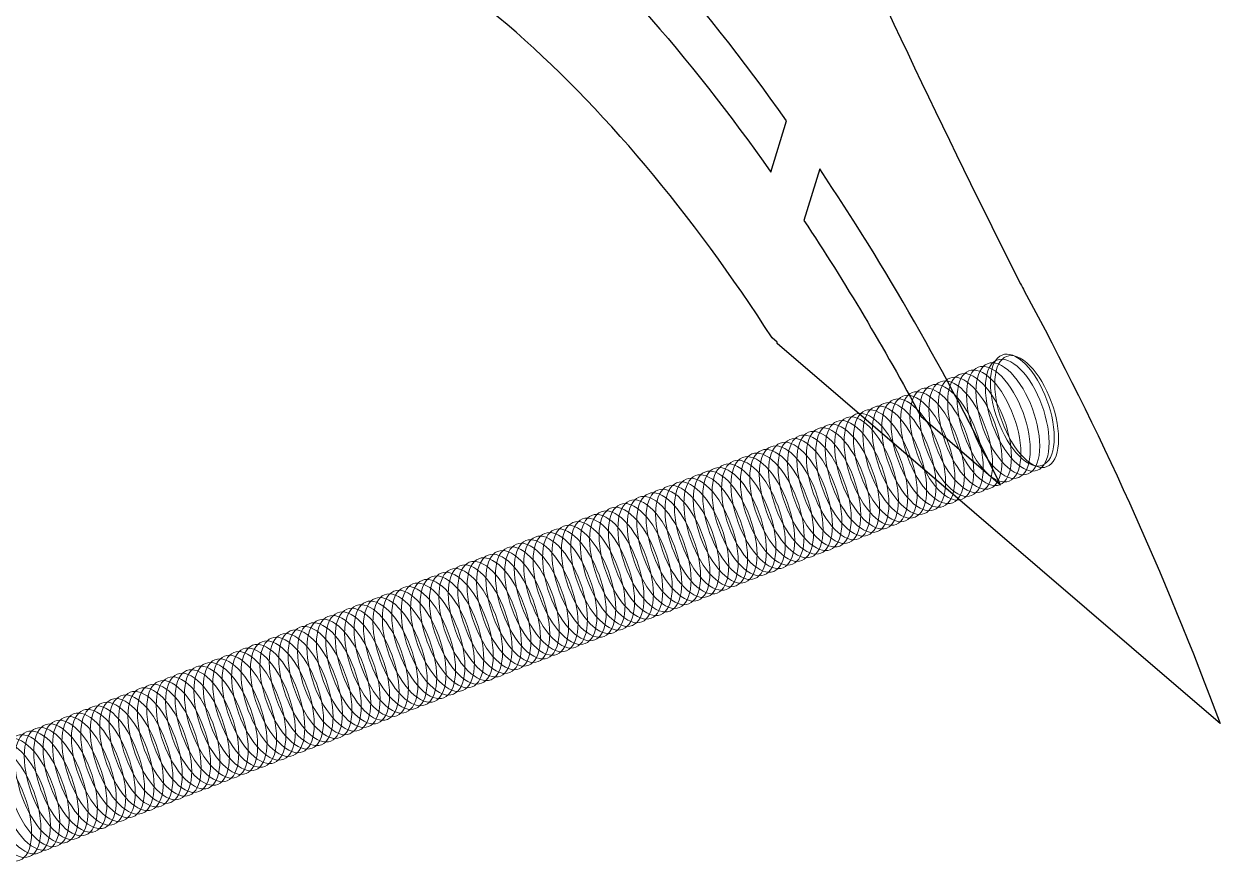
# Model space of a CAD drawing. Header units: centimetres. Extents: x -860 to -17, y -240 to 97.
# Drawn here: x -809.55 to -781.39, y -225.92 to -206.02 of the extents above; entities that cross this region are included whole.
import ezdxf

# ---------------------------------------------------------------- set-up
doc = ezdxf.new("R2010")
doc.units = ezdxf.units.CM
doc.header["$MEASUREMENT"] = 0
doc.layers.add('layer 1', color=7, linetype='Continuous')

msp = doc.modelspace()

# ---------------------------------------------------------------- linework, layer by layer
at = {"layer": 'layer 1', "color": 242}
for points, knots in [([(-791.81431, -213.5163), (-791.81431, -213.5163), (-791.81431, -213.54688), (-791.81431, -213.54688), (-791.81431, -213.54688), (-791.81431, -213.54688), (-785.62944, -218.85362), (-785.62944, -218.85362), (-785.62944, -218.85362), (-785.62944, -218.85362), (-782.36581, -221.65389), (-782.36581, -221.65389), (-782.36581, -221.65389), (-782.36581, -221.65389), (-781.38636, -222.49428), (-781.38636, -222.49428), (-781.38636, -222.49428), (-782.68687, -218.98892), (-784.24215, -215.55083), (-785.99553, -212.30804), (-785.99553, -212.30804), (-786.02547, -212.25267), (-786.05546, -212.19733), (-786.08552, -212.14207), (-786.08552, -212.14207), (-789.70322, -204.98148), (-793.01893, -197.5059), (-795.9385, -189.83895), (-795.9385, -189.83895), (-786.56033, -178.44123), (-783.55523, -157.08198), (-790.90493, -127.47964), (-790.90493, -127.47964), (-790.90493, -127.47964), (-790.9074, -127.47936), (-790.9074, -127.47936), (-790.9074, -127.47936), (-791.1182, -126.63154), (-791.5642, -125.7889), (-792.08036, -125.34603), (-792.08036, -125.34603), (-792.79972, -124.72881), (-793.38287, -125.12181), (-793.38287, -126.22383), (-793.38287, -126.22383), (-793.38287, -126.53512), (-793.33631, -126.8697), (-793.25333, -127.20346), (-793.25333, -127.20346), (-793.25333, -127.20346), (-793.25579, -127.20317), (-793.25579, -127.20317), (-793.25579, -127.20317), (-788.18778, -147.61562), (-788.38015, -163.75279), (-792.3092, -175.12915), (-792.3092, -175.12915), (-795.35249, -168.01423), (-797.63284, -160.16916), (-799.27384, -152.86522), (-799.27384, -152.86522), (-801.37679, -143.50526), (-802.6417, -134.17845), (-803.17879, -125.55553), (-803.17879, -125.55553), (-803.57388, -119.21254), (-803.57884, -113.0593), (-803.12533, -107.45214), (-803.12533, -107.45214), (-802.59419, -100.88529), (-801.40039, -94.75556), (-799.19051, -90.40757), (-799.19051, -90.40757), (-798.37983, -89.37352), (-797.52528, -88.42199), (-796.62965, -87.55296), (-796.62965, -87.55296), (-796.4623, -87.39058), (-796.2936, -87.2309), (-796.12344, -87.07419), (-796.12344, -87.07419), (-796.00498, -86.96506), (-795.86409, -86.85776), (-795.76743, -86.70508), (-795.76743, -86.70508), (-795.6414, -86.50607), (-795.56849, -86.20515), (-795.56849, -85.81556), (-795.56849, -85.81556), (-795.56849, -84.71354), (-796.15164, -83.31982), (-796.871, -82.7026), (-796.871, -82.7026), (-797.21717, -82.40558), (-797.53178, -82.34254), (-797.76505, -82.47982), (-797.76505, -82.47982), (-797.91167, -82.56615), (-798.05043, -82.71821), (-798.18185, -82.84011), (-798.18185, -82.84011), (-798.30897, -82.95804), (-798.43534, -83.07752), (-798.56093, -83.19852), (-798.56093, -83.19852), (-802.90223, -87.38143), (-806.32651, -93.40903), (-808.55309, -101.27492), (-808.55309, -101.27492), (-810.75544, -109.05517), (-811.72694, -118.49984), (-811.38355, -129.02392), (-811.38355, -129.02392), (-810.95678, -142.10343), (-808.53507, -156.4897), (-804.43352, -171.06733), (-804.43352, -171.06733), (-802.91717, -176.4567), (-801.19096, -181.80528), (-799.28196, -187.07701), (-799.28196, -187.07701), (-801.18504, -189.08257), (-803.32741, -190.70242), (-805.67514, -191.92889), (-805.67514, -191.92889), (-809.38695, -190.72098), (-812.59662, -191.36766), (-814.96284, -193.68495), (-814.96284, -193.68495), (-814.96284, -193.68495), (-810.71976, -197.3256), (-810.71976, -197.3256), (-810.71976, -197.3256), (-810.71976, -197.3256), (-804.42696, -202.72495), (-804.42696, -202.72495), (-804.42696, -202.72495), (-804.42696, -202.72495), (-804.42696, -202.69437), (-804.42696, -202.69437), (-804.42696, -202.69437), (-804.42696, -202.69437), (-804.40641, -202.71201), (-804.40641, -202.71201), (-804.40641, -202.71201), (-802.52537, -203.02852), (-800.40808, -204.11596), (-798.16881, -206.0373), (-798.16881, -206.0373), (-795.92954, -207.95864), (-793.81225, -210.50456), (-791.93121, -213.41599), (-791.93121, -213.41599), (-791.93121, -213.41599), (-791.81431, -213.5163), (-791.81431, -213.5163)], [0, 0, 0, 0, 0.025, 0.025, 0.025, 0.025, 0.05, 0.05, 0.05, 0.05, 0.075, 0.075, 0.075, 0.075, 0.1, 0.1, 0.1, 0.1, 0.125, 0.125, 0.125, 0.125, 0.15, 0.15, 0.15, 0.15, 0.175, 0.175, 0.175, 0.175, 0.2, 0.2, 0.2, 0.2, 0.225, 0.225, 0.225, 0.225, 0.25, 0.25, 0.25, 0.25, 0.275, 0.275, 0.275, 0.275, 0.3, 0.3, 0.3, 0.3, 0.325, 0.325, 0.325, 0.325, 0.35, 0.35, 0.35, 0.35, 0.375, 0.375, 0.375, 0.375, 0.4, 0.4, 0.4, 0.4, 0.425, 0.425, 0.425, 0.425, 0.45, 0.45, 0.45, 0.45, 0.475, 0.475, 0.475, 0.475, 0.5, 0.5, 0.5, 0.5, 0.525, 0.525, 0.525, 0.525, 0.55, 0.55, 0.55, 0.55, 0.575, 0.575, 0.575, 0.575, 0.6, 0.6, 0.6, 0.6, 0.625, 0.625, 0.625, 0.625, 0.65, 0.65, 0.65, 0.65, 0.675, 0.675, 0.675, 0.675, 0.7, 0.7, 0.7, 0.7, 0.725, 0.725, 0.725, 0.725, 0.75, 0.75, 0.75, 0.75, 0.775, 0.775, 0.775, 0.775, 0.8, 0.8, 0.8, 0.8, 0.825, 0.825, 0.825, 0.825, 0.85, 0.85, 0.85, 0.85, 0.875, 0.875, 0.875, 0.875, 0.9, 0.9, 0.9, 0.9, 0.925, 0.925, 0.925, 0.925, 0.95, 0.95, 0.95, 0.95, 1, 1, 1, 1]), ([(-798.1746, -200.90737), (-795.84957, -202.9023), (-793.62842, -205.42883), (-791.59069, -208.30603), (-791.59069, -208.30603), (-791.59069, -208.30603), (-791.96256, -209.51163), (-791.96256, -209.51163), (-791.96256, -209.51163), (-793.88032, -206.78711), (-795.97487, -204.39592), (-798.16881, -202.51348), (-798.16881, -202.51348), (-800.37465, -200.62082), (-802.47998, -199.41505), (-804.40622, -198.85244), (-804.40622, -198.85244), (-804.40622, -198.85244), (-804.77958, -197.00134), (-804.77958, -197.00134), (-804.77958, -197.00134), (-802.73609, -197.61854), (-800.50764, -198.90558), (-798.1746, -200.90737)], [0, 0, 0, 0, 0.14285714, 0.14285714, 0.14285714, 0.14285714, 0.28571429, 0.28571429, 0.28571429, 0.28571429, 0.42857143, 0.42857143, 0.42857143, 0.42857143, 0.57142857, 0.57142857, 0.57142857, 0.57142857, 0.71428571, 0.71428571, 0.71428571, 0.71428571, 1, 1, 1, 1]), ([(-790.81188, -209.43572), (-789.26242, -211.74511), (-787.83051, -214.25318), (-786.55396, -216.8748), (-786.55396, -216.8748), (-786.55396, -216.8748), (-788.43494, -215.26088), (-788.43494, -215.26088), (-788.43494, -215.26088), (-789.29396, -213.65601), (-790.21456, -212.11016), (-791.18577, -210.64789), (-791.18577, -210.64789), (-791.18577, -210.64789), (-790.81188, -209.43572), (-790.81188, -209.43572)], [0, 0, 0, 0, 0.2, 0.2, 0.2, 0.2, 0.4, 0.4, 0.4, 0.4, 0.6, 0.6, 0.6, 0.6, 1, 1, 1, 1])]:
    msp.add_open_spline(points, degree=3, knots=knots, dxfattribs=at)
at = {"layer": 'layer 1', "color": 177, "lineweight": 20}
for points in [[(-786.1611, -214.0843), (-785.74652, -214.44003), (-785.41043, -215.24327), (-785.41043, -215.8784), (-785.41043, -215.8784), (-785.41043, -216.51353), (-785.74652, -216.74003), (-786.1611, -216.3843), (-786.1611, -216.3843), (-786.57569, -216.02858), (-786.91178, -215.22534), (-786.91178, -214.59021), (-786.91178, -214.59021), (-786.91178, -213.95508), (-786.57569, -213.72858), (-786.1611, -214.0843)], [(-786.0422, -213.96535), (-785.62762, -214.32108), (-785.29153, -215.12432), (-785.29153, -215.75945), (-785.29153, -215.75945), (-785.29153, -216.39458), (-785.62762, -216.62108), (-786.0422, -216.26535), (-786.0422, -216.26535), (-786.45679, -215.90963), (-786.79288, -215.10639), (-786.79288, -214.47126), (-786.79288, -214.47126), (-786.79288, -213.83613), (-786.45679, -213.60963), (-786.0422, -213.96535)], [(-785.93928, -213.99927), (-785.5247, -214.355), (-785.18861, -215.15824), (-785.18861, -215.79337), (-785.18861, -215.79337), (-785.18861, -216.4285), (-785.5247, -216.655), (-785.93928, -216.29927), (-785.93928, -216.29927), (-786.35387, -215.94355), (-786.68996, -215.14031), (-786.68996, -214.50518), (-786.68996, -214.50518), (-786.68996, -213.87005), (-786.35387, -213.64355), (-785.93928, -213.99927)], [(-786.82657, -214.33938), (-786.41199, -214.69511), (-786.0759, -215.49835), (-786.0759, -216.13348), (-786.0759, -216.13348), (-786.0759, -216.76861), (-786.41199, -216.99511), (-786.82657, -216.63938), (-786.82657, -216.63938), (-787.24116, -216.28366), (-787.57725, -215.48042), (-787.57725, -214.84529), (-787.57725, -214.84529), (-787.57725, -214.21016), (-787.24116, -213.98366), (-786.82657, -214.33938)], [(-786.60475, -214.25435), (-786.19017, -214.61008), (-785.85408, -215.41332), (-785.85408, -216.04845), (-785.85408, -216.04845), (-785.85408, -216.68358), (-786.19017, -216.91008), (-786.60475, -216.55435), (-786.60475, -216.55435), (-787.01934, -216.19863), (-787.35543, -215.39539), (-787.35543, -214.76026), (-787.35543, -214.76026), (-787.35543, -214.12513), (-787.01934, -213.89863), (-786.60475, -214.25435)], [(-786.38293, -214.16932), (-785.96835, -214.52505), (-785.63226, -215.32829), (-785.63226, -215.96342), (-785.63226, -215.96342), (-785.63226, -216.59855), (-785.96835, -216.82505), (-786.38293, -216.46932), (-786.38293, -216.46932), (-786.79752, -216.1136), (-787.13361, -215.31036), (-787.13361, -214.67523), (-787.13361, -214.67523), (-787.13361, -214.0401), (-786.79752, -213.8136), (-786.38293, -214.16932)], [(-787.49204, -214.59445), (-787.07746, -214.95018), (-786.74137, -215.75342), (-786.74137, -216.38855), (-786.74137, -216.38855), (-786.74137, -217.02368), (-787.07746, -217.25018), (-787.49204, -216.89445), (-787.49204, -216.89445), (-787.90663, -216.53873), (-788.24272, -215.73549), (-788.24272, -215.10036), (-788.24272, -215.10036), (-788.24272, -214.46523), (-787.90663, -214.23873), (-787.49204, -214.59445)], [(-787.27022, -214.50943), (-786.85564, -214.86516), (-786.51955, -215.6684), (-786.51955, -216.30353), (-786.51955, -216.30353), (-786.51955, -216.93866), (-786.85564, -217.16516), (-787.27022, -216.80943), (-787.27022, -216.80943), (-787.68481, -216.45371), (-788.0209, -215.65047), (-788.0209, -215.01534), (-788.0209, -215.01534), (-788.0209, -214.38021), (-787.68481, -214.15371), (-787.27022, -214.50943)], [(-787.04839, -214.4244), (-786.63381, -214.78013), (-786.29772, -215.58337), (-786.29772, -216.2185), (-786.29772, -216.2185), (-786.29772, -216.85363), (-786.63381, -217.08013), (-787.04839, -216.7244), (-787.04839, -216.7244), (-787.46298, -216.36868), (-787.79907, -215.56544), (-787.79907, -214.93031), (-787.79907, -214.93031), (-787.79907, -214.29518), (-787.46298, -214.06868), (-787.04839, -214.4244)], [(-788.15751, -214.84953), (-787.74293, -215.20526), (-787.40684, -216.0085), (-787.40684, -216.64363), (-787.40684, -216.64363), (-787.40684, -217.27876), (-787.74293, -217.50526), (-788.15751, -217.14953), (-788.15751, -217.14953), (-788.5721, -216.79381), (-788.90819, -215.99057), (-788.90819, -215.35544), (-788.90819, -215.35544), (-788.90819, -214.72031), (-788.5721, -214.49381), (-788.15751, -214.84953)], [(-787.93569, -214.76451), (-787.52111, -215.12024), (-787.18502, -215.92348), (-787.18502, -216.55861), (-787.18502, -216.55861), (-787.18502, -217.19374), (-787.52111, -217.42024), (-787.93569, -217.06451), (-787.93569, -217.06451), (-788.35028, -216.70879), (-788.68637, -215.90555), (-788.68637, -215.27042), (-788.68637, -215.27042), (-788.68637, -214.63529), (-788.35028, -214.40879), (-787.93569, -214.76451)], [(-787.71386, -214.67948), (-787.29928, -215.03521), (-786.96319, -215.83845), (-786.96319, -216.47358), (-786.96319, -216.47358), (-786.96319, -217.10871), (-787.29928, -217.33521), (-787.71386, -216.97948), (-787.71386, -216.97948), (-788.12845, -216.62376), (-788.46454, -215.82052), (-788.46454, -215.18539), (-788.46454, -215.18539), (-788.46454, -214.55026), (-788.12845, -214.32376), (-787.71386, -214.67948)], [(-789.0448, -215.18964), (-788.63022, -215.54537), (-788.29413, -216.34861), (-788.29413, -216.98374), (-788.29413, -216.98374), (-788.29413, -217.61887), (-788.63022, -217.84537), (-789.0448, -217.48964), (-789.0448, -217.48964), (-789.45939, -217.13392), (-789.79548, -216.33068), (-789.79548, -215.69555), (-789.79548, -215.69555), (-789.79548, -215.06042), (-789.45939, -214.83392), (-789.0448, -215.18964)], [(-788.82298, -215.10461), (-788.4084, -215.46034), (-788.07231, -216.26358), (-788.07231, -216.89871), (-788.07231, -216.89871), (-788.07231, -217.53384), (-788.4084, -217.76034), (-788.82298, -217.40461), (-788.82298, -217.40461), (-789.23757, -217.04889), (-789.57366, -216.24565), (-789.57366, -215.61052), (-789.57366, -215.61052), (-789.57366, -214.97539), (-789.23757, -214.74889), (-788.82298, -215.10461)], [(-788.60115, -215.01959), (-788.18657, -215.37532), (-787.85048, -216.17856), (-787.85048, -216.81369), (-787.85048, -216.81369), (-787.85048, -217.44882), (-788.18657, -217.67532), (-788.60115, -217.31959), (-788.60115, -217.31959), (-789.01574, -216.96387), (-789.35183, -216.16063), (-789.35183, -215.5255), (-789.35183, -215.5255), (-789.35183, -214.89037), (-789.01574, -214.66387), (-788.60115, -215.01959)], [(-788.37933, -214.93456), (-787.96475, -215.29029), (-787.62866, -216.09353), (-787.62866, -216.72866), (-787.62866, -216.72866), (-787.62866, -217.36379), (-787.96475, -217.59029), (-788.37933, -217.23456), (-788.37933, -217.23456), (-788.79392, -216.87884), (-789.13001, -216.0756), (-789.13001, -215.44047), (-789.13001, -215.44047), (-789.13001, -214.80534), (-788.79392, -214.57884), (-788.37933, -214.93456)], [(-789.71027, -215.44472), (-789.29569, -215.80045), (-788.9596, -216.60369), (-788.9596, -217.23882), (-788.9596, -217.23882), (-788.9596, -217.87395), (-789.29569, -218.10045), (-789.71027, -217.74472), (-789.71027, -217.74472), (-790.12486, -217.389), (-790.46095, -216.58576), (-790.46095, -215.95063), (-790.46095, -215.95063), (-790.46095, -215.3155), (-790.12486, -215.089), (-789.71027, -215.44472)], [(-789.48845, -215.35969), (-789.07387, -215.71542), (-788.73778, -216.51866), (-788.73778, -217.15379), (-788.73778, -217.15379), (-788.73778, -217.78892), (-789.07387, -218.01542), (-789.48845, -217.65969), (-789.48845, -217.65969), (-789.90304, -217.30397), (-790.23913, -216.50073), (-790.23913, -215.8656), (-790.23913, -215.8656), (-790.23913, -215.23047), (-789.90304, -215.00397), (-789.48845, -215.35969)], [(-789.26662, -215.27466), (-788.85204, -215.63039), (-788.51595, -216.43363), (-788.51595, -217.06876), (-788.51595, -217.06876), (-788.51595, -217.70389), (-788.85204, -217.93039), (-789.26662, -217.57466), (-789.26662, -217.57466), (-789.68121, -217.21894), (-790.0173, -216.4157), (-790.0173, -215.78057), (-790.0173, -215.78057), (-790.0173, -215.14544), (-789.68121, -214.91894), (-789.26662, -215.27466)], [(-790.37574, -215.6998), (-789.96116, -216.05553), (-789.62507, -216.85877), (-789.62507, -217.4939), (-789.62507, -217.4939), (-789.62507, -218.12903), (-789.96116, -218.35553), (-790.37574, -217.9998), (-790.37574, -217.9998), (-790.79033, -217.64408), (-791.12642, -216.84084), (-791.12642, -216.20571), (-791.12642, -216.20571), (-791.12642, -215.57058), (-790.79033, -215.34408), (-790.37574, -215.6998)], [(-790.15391, -215.61477), (-789.73933, -215.9705), (-789.40324, -216.77374), (-789.40324, -217.40887), (-789.40324, -217.40887), (-789.40324, -218.044), (-789.73933, -218.2705), (-790.15391, -217.91477), (-790.15391, -217.91477), (-790.5685, -217.55905), (-790.90459, -216.75581), (-790.90459, -216.12068), (-790.90459, -216.12068), (-790.90459, -215.48555), (-790.5685, -215.25905), (-790.15391, -215.61477)], [(-789.93209, -215.52974), (-789.51751, -215.88547), (-789.18142, -216.68871), (-789.18142, -217.32384), (-789.18142, -217.32384), (-789.18142, -217.95897), (-789.51751, -218.18547), (-789.93209, -217.82974), (-789.93209, -217.82974), (-790.34668, -217.47402), (-790.68277, -216.67078), (-790.68277, -216.03565), (-790.68277, -216.03565), (-790.68277, -215.40052), (-790.34668, -215.17402), (-789.93209, -215.52974)], [(-791.26303, -216.0399), (-790.84845, -216.39563), (-790.51236, -217.19887), (-790.51236, -217.834), (-790.51236, -217.834), (-790.51236, -218.46913), (-790.84845, -218.69563), (-791.26303, -218.3399), (-791.26303, -218.3399), (-791.67762, -217.98418), (-792.01371, -217.18094), (-792.01371, -216.54581), (-792.01371, -216.54581), (-792.01371, -215.91068), (-791.67762, -215.68418), (-791.26303, -216.0399)], [(-791.04121, -215.95488), (-790.62663, -216.31061), (-790.29054, -217.11385), (-790.29054, -217.74898), (-790.29054, -217.74898), (-790.29054, -218.38411), (-790.62663, -218.61061), (-791.04121, -218.25488), (-791.04121, -218.25488), (-791.4558, -217.89916), (-791.79189, -217.09592), (-791.79189, -216.46079), (-791.79189, -216.46079), (-791.79189, -215.82566), (-791.4558, -215.59916), (-791.04121, -215.95488)], [(-790.81938, -215.86985), (-790.4048, -216.22558), (-790.06871, -217.02882), (-790.06871, -217.66395), (-790.06871, -217.66395), (-790.06871, -218.29908), (-790.4048, -218.52558), (-790.81938, -218.16985), (-790.81938, -218.16985), (-791.23397, -217.81413), (-791.57006, -217.01089), (-791.57006, -216.37576), (-791.57006, -216.37576), (-791.57006, -215.74063), (-791.23397, -215.51413), (-790.81938, -215.86985)], [(-790.59756, -215.78482), (-790.18298, -216.14055), (-789.84689, -216.94379), (-789.84689, -217.57892), (-789.84689, -217.57892), (-789.84689, -218.21405), (-790.18298, -218.44055), (-790.59756, -218.08482), (-790.59756, -218.08482), (-791.01215, -217.7291), (-791.34824, -216.92586), (-791.34824, -216.29073), (-791.34824, -216.29073), (-791.34824, -215.6556), (-791.01215, -215.4291), (-790.59756, -215.78482)], [(-791.9285, -216.29498), (-791.51392, -216.65071), (-791.17783, -217.45395), (-791.17783, -218.08908), (-791.17783, -218.08908), (-791.17783, -218.72421), (-791.51392, -218.95071), (-791.9285, -218.59498), (-791.9285, -218.59498), (-792.34309, -218.23926), (-792.67918, -217.43602), (-792.67918, -216.80089), (-792.67918, -216.80089), (-792.67918, -216.16576), (-792.34309, -215.93926), (-791.9285, -216.29498)], [(-791.70668, -216.20995), (-791.2921, -216.56568), (-790.95601, -217.36892), (-790.95601, -218.00405), (-790.95601, -218.00405), (-790.95601, -218.63918), (-791.2921, -218.86568), (-791.70668, -218.50995), (-791.70668, -218.50995), (-792.12127, -218.15423), (-792.45736, -217.35099), (-792.45736, -216.71586), (-792.45736, -216.71586), (-792.45736, -216.08073), (-792.12127, -215.85423), (-791.70668, -216.20995)], [(-791.48485, -216.12493), (-791.07027, -216.48066), (-790.73418, -217.2839), (-790.73418, -217.91903), (-790.73418, -217.91903), (-790.73418, -218.55416), (-791.07027, -218.78066), (-791.48485, -218.42493), (-791.48485, -218.42493), (-791.89944, -218.06921), (-792.23553, -217.26597), (-792.23553, -216.63084), (-792.23553, -216.63084), (-792.23553, -215.99571), (-791.89944, -215.76921), (-791.48485, -216.12493)], [(-792.59397, -216.55006), (-792.17939, -216.90579), (-791.8433, -217.70903), (-791.8433, -218.34416), (-791.8433, -218.34416), (-791.8433, -218.97929), (-792.17939, -219.20579), (-792.59397, -218.85006), (-792.59397, -218.85006), (-793.00856, -218.49434), (-793.34465, -217.6911), (-793.34465, -217.05597), (-793.34465, -217.05597), (-793.34465, -216.42084), (-793.00856, -216.19434), (-792.59397, -216.55006)], [(-792.37214, -216.46503), (-791.95756, -216.82076), (-791.62147, -217.624), (-791.62147, -218.25913), (-791.62147, -218.25913), (-791.62147, -218.89426), (-791.95756, -219.12076), (-792.37214, -218.76503), (-792.37214, -218.76503), (-792.78673, -218.40931), (-793.12282, -217.60607), (-793.12282, -216.97094), (-793.12282, -216.97094), (-793.12282, -216.33581), (-792.78673, -216.10931), (-792.37214, -216.46503)], [(-792.15032, -216.38001), (-791.73574, -216.73574), (-791.39965, -217.53898), (-791.39965, -218.17411), (-791.39965, -218.17411), (-791.39965, -218.80924), (-791.73574, -219.03574), (-792.15032, -218.68001), (-792.15032, -218.68001), (-792.56491, -218.32429), (-792.901, -217.52105), (-792.901, -216.88592), (-792.901, -216.88592), (-792.901, -216.25079), (-792.56491, -216.02429), (-792.15032, -216.38001)], [(-793.48126, -216.89016), (-793.06668, -217.24589), (-792.73059, -218.04913), (-792.73059, -218.68426), (-792.73059, -218.68426), (-792.73059, -219.31939), (-793.06668, -219.54589), (-793.48126, -219.19016), (-793.48126, -219.19016), (-793.89585, -218.83444), (-794.23194, -218.0312), (-794.23194, -217.39607), (-794.23194, -217.39607), (-794.23194, -216.76094), (-793.89585, -216.53444), (-793.48126, -216.89016)], [(-793.25944, -216.80514), (-792.84486, -217.16087), (-792.50877, -217.96411), (-792.50877, -218.59924), (-792.50877, -218.59924), (-792.50877, -219.23437), (-792.84486, -219.46087), (-793.25944, -219.10514), (-793.25944, -219.10514), (-793.67403, -218.74942), (-794.01012, -217.94618), (-794.01012, -217.31105), (-794.01012, -217.31105), (-794.01012, -216.67592), (-793.67403, -216.44942), (-793.25944, -216.80514)], [(-793.03761, -216.72011), (-792.62303, -217.07584), (-792.28694, -217.87908), (-792.28694, -218.51421), (-792.28694, -218.51421), (-792.28694, -219.14934), (-792.62303, -219.37584), (-793.03761, -219.02011), (-793.03761, -219.02011), (-793.4522, -218.66439), (-793.78829, -217.86115), (-793.78829, -217.22602), (-793.78829, -217.22602), (-793.78829, -216.59089), (-793.4522, -216.36439), (-793.03761, -216.72011)], [(-792.81579, -216.63509), (-792.40121, -216.99082), (-792.06512, -217.79406), (-792.06512, -218.42919), (-792.06512, -218.42919), (-792.06512, -219.06432), (-792.40121, -219.29082), (-792.81579, -218.93509), (-792.81579, -218.93509), (-793.23038, -218.57937), (-793.56647, -217.77613), (-793.56647, -217.141), (-793.56647, -217.141), (-793.56647, -216.50587), (-793.23038, -216.27937), (-792.81579, -216.63509)], [(-794.14673, -217.14524), (-793.73215, -217.50097), (-793.39606, -218.30421), (-793.39606, -218.93934), (-793.39606, -218.93934), (-793.39606, -219.57447), (-793.73215, -219.80097), (-794.14673, -219.44524), (-794.14673, -219.44524), (-794.56132, -219.08952), (-794.89741, -218.28628), (-794.89741, -217.65115), (-794.89741, -217.65115), (-794.89741, -217.01602), (-794.56132, -216.78952), (-794.14673, -217.14524)], [(-793.9249, -217.06022), (-793.51032, -217.41595), (-793.17423, -218.21919), (-793.17423, -218.85432), (-793.17423, -218.85432), (-793.17423, -219.48945), (-793.51032, -219.71595), (-793.9249, -219.36022), (-793.9249, -219.36022), (-794.33949, -219.0045), (-794.67558, -218.20126), (-794.67558, -217.56613), (-794.67558, -217.56613), (-794.67558, -216.931), (-794.33949, -216.7045), (-793.9249, -217.06022)], [(-793.70308, -216.97519), (-793.2885, -217.33092), (-792.95241, -218.13416), (-792.95241, -218.76929), (-792.95241, -218.76929), (-792.95241, -219.40442), (-793.2885, -219.63092), (-793.70308, -219.27519), (-793.70308, -219.27519), (-794.11767, -218.91947), (-794.45376, -218.11623), (-794.45376, -217.4811), (-794.45376, -217.4811), (-794.45376, -216.84597), (-794.11767, -216.61947), (-793.70308, -216.97519)], [(-794.8122, -217.40032), (-794.39762, -217.75605), (-794.06153, -218.55929), (-794.06153, -219.19442), (-794.06153, -219.19442), (-794.06153, -219.82955), (-794.39762, -220.05605), (-794.8122, -219.70032), (-794.8122, -219.70032), (-795.22679, -219.3446), (-795.56288, -218.54136), (-795.56288, -217.90623), (-795.56288, -217.90623), (-795.56288, -217.2711), (-795.22679, -217.0446), (-794.8122, -217.40032)], [(-794.59037, -217.3153), (-794.17579, -217.67103), (-793.8397, -218.47427), (-793.8397, -219.1094), (-793.8397, -219.1094), (-793.8397, -219.74453), (-794.17579, -219.97103), (-794.59037, -219.6153), (-794.59037, -219.6153), (-795.00496, -219.25958), (-795.34105, -218.45634), (-795.34105, -217.82121), (-795.34105, -217.82121), (-795.34105, -217.18608), (-795.00496, -216.95958), (-794.59037, -217.3153)], [(-794.36855, -217.23027), (-793.95397, -217.586), (-793.61788, -218.38924), (-793.61788, -219.02437), (-793.61788, -219.02437), (-793.61788, -219.6595), (-793.95397, -219.886), (-794.36855, -219.53027), (-794.36855, -219.53027), (-794.78314, -219.17455), (-795.11923, -218.37131), (-795.11923, -217.73618), (-795.11923, -217.73618), (-795.11923, -217.10105), (-794.78314, -216.87455), (-794.36855, -217.23027)], [(-795.69949, -217.74043), (-795.28491, -218.09616), (-794.94882, -218.8994), (-794.94882, -219.53453), (-794.94882, -219.53453), (-794.94882, -220.16966), (-795.28491, -220.39616), (-795.69949, -220.04043), (-795.69949, -220.04043), (-796.11408, -219.68471), (-796.45017, -218.88147), (-796.45017, -218.24634), (-796.45017, -218.24634), (-796.45017, -217.61121), (-796.11408, -217.38471), (-795.69949, -217.74043)], [(-795.47766, -217.6554), (-795.06308, -218.01113), (-794.72699, -218.81437), (-794.72699, -219.4495), (-794.72699, -219.4495), (-794.72699, -220.08463), (-795.06308, -220.31113), (-795.47766, -219.9554), (-795.47766, -219.9554), (-795.89225, -219.59968), (-796.22834, -218.79644), (-796.22834, -218.16131), (-796.22834, -218.16131), (-796.22834, -217.52618), (-795.89225, -217.29968), (-795.47766, -217.6554)], [(-795.25584, -217.57038), (-794.84126, -217.92611), (-794.50517, -218.72935), (-794.50517, -219.36448), (-794.50517, -219.36448), (-794.50517, -219.99961), (-794.84126, -220.22611), (-795.25584, -219.87038), (-795.25584, -219.87038), (-795.67043, -219.51466), (-796.00652, -218.71142), (-796.00652, -218.07629), (-796.00652, -218.07629), (-796.00652, -217.44116), (-795.67043, -217.21466), (-795.25584, -217.57038)], [(-795.03402, -217.48535), (-794.61944, -217.84108), (-794.28335, -218.64432), (-794.28335, -219.27945), (-794.28335, -219.27945), (-794.28335, -219.91458), (-794.61944, -220.14108), (-795.03402, -219.78535), (-795.03402, -219.78535), (-795.44861, -219.42963), (-795.7847, -218.62639), (-795.7847, -217.99126), (-795.7847, -217.99126), (-795.7847, -217.35613), (-795.44861, -217.12963), (-795.03402, -217.48535)], [(-796.36496, -217.99551), (-795.95038, -218.35124), (-795.61429, -219.15448), (-795.61429, -219.78961), (-795.61429, -219.78961), (-795.61429, -220.42474), (-795.95038, -220.65124), (-796.36496, -220.29551), (-796.36496, -220.29551), (-796.77955, -219.93979), (-797.11564, -219.13655), (-797.11564, -218.50142), (-797.11564, -218.50142), (-797.11564, -217.86629), (-796.77955, -217.63979), (-796.36496, -217.99551)], [(-796.14313, -217.91048), (-795.72855, -218.26621), (-795.39246, -219.06945), (-795.39246, -219.70458), (-795.39246, -219.70458), (-795.39246, -220.33971), (-795.72855, -220.56621), (-796.14313, -220.21048), (-796.14313, -220.21048), (-796.55772, -219.85476), (-796.89381, -219.05152), (-796.89381, -218.41639), (-796.89381, -218.41639), (-796.89381, -217.78126), (-796.55772, -217.55476), (-796.14313, -217.91048)], [(-795.92131, -217.82545), (-795.50673, -218.18118), (-795.17064, -218.98442), (-795.17064, -219.61955), (-795.17064, -219.61955), (-795.17064, -220.25468), (-795.50673, -220.48118), (-795.92131, -220.12545), (-795.92131, -220.12545), (-796.3359, -219.76973), (-796.67199, -218.96649), (-796.67199, -218.33136), (-796.67199, -218.33136), (-796.67199, -217.69623), (-796.3359, -217.46973), (-795.92131, -217.82545)], [(-797.03042, -218.25059), (-796.61584, -218.60632), (-796.27975, -219.40956), (-796.27975, -220.04469), (-796.27975, -220.04469), (-796.27975, -220.67982), (-796.61584, -220.90632), (-797.03042, -220.55059), (-797.03042, -220.55059), (-797.44501, -220.19487), (-797.7811, -219.39163), (-797.7811, -218.7565), (-797.7811, -218.7565), (-797.7811, -218.12137), (-797.44501, -217.89487), (-797.03042, -218.25059)], [(-796.8086, -218.16556), (-796.39402, -218.52129), (-796.05793, -219.32453), (-796.05793, -219.95966), (-796.05793, -219.95966), (-796.05793, -220.59479), (-796.39402, -220.82129), (-796.8086, -220.46556), (-796.8086, -220.46556), (-797.22319, -220.10984), (-797.55928, -219.3066), (-797.55928, -218.67147), (-797.55928, -218.67147), (-797.55928, -218.03634), (-797.22319, -217.80984), (-796.8086, -218.16556)], [(-796.58678, -218.08053), (-796.1722, -218.43626), (-795.83611, -219.2395), (-795.83611, -219.87463), (-795.83611, -219.87463), (-795.83611, -220.50976), (-796.1722, -220.73626), (-796.58678, -220.38053), (-796.58678, -220.38053), (-797.00137, -220.02481), (-797.33746, -219.22157), (-797.33746, -218.58644), (-797.33746, -218.58644), (-797.33746, -217.95131), (-797.00137, -217.72481), (-796.58678, -218.08053)], [(-797.91772, -218.59069), (-797.50314, -218.94642), (-797.16705, -219.74966), (-797.16705, -220.38479), (-797.16705, -220.38479), (-797.16705, -221.01992), (-797.50314, -221.24642), (-797.91772, -220.89069), (-797.91772, -220.89069), (-798.33231, -220.53497), (-798.6684, -219.73173), (-798.6684, -219.0966), (-798.6684, -219.0966), (-798.6684, -218.46147), (-798.33231, -218.23497), (-797.91772, -218.59069)], [(-797.69589, -218.50566), (-797.28131, -218.86139), (-796.94522, -219.66463), (-796.94522, -220.29976), (-796.94522, -220.29976), (-796.94522, -220.93489), (-797.28131, -221.16139), (-797.69589, -220.80566), (-797.69589, -220.80566), (-798.11048, -220.44994), (-798.44657, -219.6467), (-798.44657, -219.01157), (-798.44657, -219.01157), (-798.44657, -218.37644), (-798.11048, -218.14994), (-797.69589, -218.50566)], [(-797.47407, -218.42064), (-797.05949, -218.77637), (-796.7234, -219.57961), (-796.7234, -220.21474), (-796.7234, -220.21474), (-796.7234, -220.84987), (-797.05949, -221.07637), (-797.47407, -220.72064), (-797.47407, -220.72064), (-797.88866, -220.36492), (-798.22475, -219.56168), (-798.22475, -218.92655), (-798.22475, -218.92655), (-798.22475, -218.29142), (-797.88866, -218.06492), (-797.47407, -218.42064)], [(-797.25225, -218.33561), (-796.83767, -218.69134), (-796.50158, -219.49458), (-796.50158, -220.12971), (-796.50158, -220.12971), (-796.50158, -220.76484), (-796.83767, -220.99134), (-797.25225, -220.63561), (-797.25225, -220.63561), (-797.66684, -220.27989), (-798.00293, -219.47665), (-798.00293, -218.84152), (-798.00293, -218.84152), (-798.00293, -218.20639), (-797.66684, -217.97989), (-797.25225, -218.33561)], [(-798.58318, -218.84577), (-798.1686, -219.2015), (-797.83251, -220.00474), (-797.83251, -220.63987), (-797.83251, -220.63987), (-797.83251, -221.275), (-798.1686, -221.5015), (-798.58318, -221.14577), (-798.58318, -221.14577), (-798.99777, -220.79005), (-799.33386, -219.98681), (-799.33386, -219.35168), (-799.33386, -219.35168), (-799.33386, -218.71655), (-798.99777, -218.49005), (-798.58318, -218.84577)], [(-798.36136, -218.76074), (-797.94678, -219.11647), (-797.61069, -219.91971), (-797.61069, -220.55484), (-797.61069, -220.55484), (-797.61069, -221.18997), (-797.94678, -221.41647), (-798.36136, -221.06074), (-798.36136, -221.06074), (-798.77595, -220.70502), (-799.11204, -219.90178), (-799.11204, -219.26665), (-799.11204, -219.26665), (-799.11204, -218.63152), (-798.77595, -218.40502), (-798.36136, -218.76074)], [(-798.13954, -218.67572), (-797.72496, -219.03145), (-797.38887, -219.83469), (-797.38887, -220.46982), (-797.38887, -220.46982), (-797.38887, -221.10495), (-797.72496, -221.33145), (-798.13954, -220.97572), (-798.13954, -220.97572), (-798.55413, -220.62), (-798.89022, -219.81676), (-798.89022, -219.18163), (-798.89022, -219.18163), (-798.89022, -218.5465), (-798.55413, -218.32), (-798.13954, -218.67572)], [(-799.24865, -219.10085), (-798.83407, -219.45658), (-798.49798, -220.25982), (-798.49798, -220.89495), (-798.49798, -220.89495), (-798.49798, -221.53008), (-798.83407, -221.75658), (-799.24865, -221.40085), (-799.24865, -221.40085), (-799.66324, -221.04513), (-799.99933, -220.24189), (-799.99933, -219.60676), (-799.99933, -219.60676), (-799.99933, -218.97163), (-799.66324, -218.74513), (-799.24865, -219.10085)], [(-799.02683, -219.01582), (-798.61225, -219.37155), (-798.27616, -220.17479), (-798.27616, -220.80992), (-798.27616, -220.80992), (-798.27616, -221.44505), (-798.61225, -221.67155), (-799.02683, -221.31582), (-799.02683, -221.31582), (-799.44142, -220.9601), (-799.77751, -220.15686), (-799.77751, -219.52173), (-799.77751, -219.52173), (-799.77751, -218.8866), (-799.44142, -218.6601), (-799.02683, -219.01582)], [(-798.80501, -218.9308), (-798.39043, -219.28653), (-798.05434, -220.08977), (-798.05434, -220.7249), (-798.05434, -220.7249), (-798.05434, -221.36003), (-798.39043, -221.58653), (-798.80501, -221.2308), (-798.80501, -221.2308), (-799.2196, -220.87508), (-799.55569, -220.07184), (-799.55569, -219.43671), (-799.55569, -219.43671), (-799.55569, -218.80158), (-799.2196, -218.57508), (-798.80501, -218.9308)], [(-799.91412, -219.35593), (-799.49954, -219.71166), (-799.16345, -220.5149), (-799.16345, -221.15003), (-799.16345, -221.15003), (-799.16345, -221.78516), (-799.49954, -222.01166), (-799.91412, -221.65593), (-799.91412, -221.65593), (-800.32871, -221.30021), (-800.6648, -220.49697), (-800.6648, -219.86184), (-800.6648, -219.86184), (-800.6648, -219.22671), (-800.32871, -219.00021), (-799.91412, -219.35593)], [(-799.6923, -219.2709), (-799.27772, -219.62663), (-798.94163, -220.42987), (-798.94163, -221.065), (-798.94163, -221.065), (-798.94163, -221.70013), (-799.27772, -221.92663), (-799.6923, -221.5709), (-799.6923, -221.5709), (-800.10689, -221.21518), (-800.44298, -220.41194), (-800.44298, -219.77681), (-800.44298, -219.77681), (-800.44298, -219.14168), (-800.10689, -218.91518), (-799.6923, -219.2709)], [(-799.47048, -219.18588), (-799.0559, -219.54161), (-798.71981, -220.34485), (-798.71981, -220.97998), (-798.71981, -220.97998), (-798.71981, -221.61511), (-799.0559, -221.84161), (-799.47048, -221.48588), (-799.47048, -221.48588), (-799.88507, -221.13016), (-800.22116, -220.32692), (-800.22116, -219.69179), (-800.22116, -219.69179), (-800.22116, -219.05666), (-799.88507, -218.83016), (-799.47048, -219.18588)], [(-800.80141, -219.69603), (-800.38683, -220.05176), (-800.05074, -220.855), (-800.05074, -221.49013), (-800.05074, -221.49013), (-800.05074, -222.12526), (-800.38683, -222.35176), (-800.80141, -221.99603), (-800.80141, -221.99603), (-801.216, -221.64031), (-801.55209, -220.83707), (-801.55209, -220.20194), (-801.55209, -220.20194), (-801.55209, -219.56681), (-801.216, -219.34031), (-800.80141, -219.69603)], [(-800.57959, -219.61101), (-800.16501, -219.96674), (-799.82892, -220.76998), (-799.82892, -221.40511), (-799.82892, -221.40511), (-799.82892, -222.04024), (-800.16501, -222.26674), (-800.57959, -221.91101), (-800.57959, -221.91101), (-800.99418, -221.55529), (-801.33027, -220.75205), (-801.33027, -220.11692), (-801.33027, -220.11692), (-801.33027, -219.48179), (-800.99418, -219.25529), (-800.57959, -219.61101)], [(-800.35777, -219.52598), (-799.94319, -219.88171), (-799.6071, -220.68495), (-799.6071, -221.32008), (-799.6071, -221.32008), (-799.6071, -221.95521), (-799.94319, -222.18171), (-800.35777, -221.82598), (-800.35777, -221.82598), (-800.77236, -221.47026), (-801.10845, -220.66702), (-801.10845, -220.03189), (-801.10845, -220.03189), (-801.10845, -219.39676), (-800.77236, -219.17026), (-800.35777, -219.52598)], [(-800.13594, -219.44095), (-799.72136, -219.79668), (-799.38527, -220.59992), (-799.38527, -221.23505), (-799.38527, -221.23505), (-799.38527, -221.87018), (-799.72136, -222.09668), (-800.13594, -221.74095), (-800.13594, -221.74095), (-800.55053, -221.38523), (-800.88662, -220.58199), (-800.88662, -219.94686), (-800.88662, -219.94686), (-800.88662, -219.31173), (-800.55053, -219.08523), (-800.13594, -219.44095)], [(-801.46688, -219.95111), (-801.0523, -220.30684), (-800.71621, -221.11008), (-800.71621, -221.74521), (-800.71621, -221.74521), (-800.71621, -222.38034), (-801.0523, -222.60684), (-801.46688, -222.25111), (-801.46688, -222.25111), (-801.88147, -221.89539), (-802.21756, -221.09215), (-802.21756, -220.45702), (-802.21756, -220.45702), (-802.21756, -219.82189), (-801.88147, -219.59539), (-801.46688, -219.95111)], [(-801.24506, -219.86609), (-800.83048, -220.22182), (-800.49439, -221.02506), (-800.49439, -221.66019), (-800.49439, -221.66019), (-800.49439, -222.29532), (-800.83048, -222.52182), (-801.24506, -222.16609), (-801.24506, -222.16609), (-801.65965, -221.81037), (-801.99574, -221.00713), (-801.99574, -220.372), (-801.99574, -220.372), (-801.99574, -219.73687), (-801.65965, -219.51037), (-801.24506, -219.86609)], [(-801.02324, -219.78106), (-800.60866, -220.13679), (-800.27257, -220.94003), (-800.27257, -221.57516), (-800.27257, -221.57516), (-800.27257, -222.21029), (-800.60866, -222.43679), (-801.02324, -222.08106), (-801.02324, -222.08106), (-801.43783, -221.72534), (-801.77392, -220.9221), (-801.77392, -220.28697), (-801.77392, -220.28697), (-801.77392, -219.65184), (-801.43783, -219.42534), (-801.02324, -219.78106)], [(-802.13235, -220.20619), (-801.71777, -220.56192), (-801.38168, -221.36516), (-801.38168, -222.00029), (-801.38168, -222.00029), (-801.38168, -222.63542), (-801.71777, -222.86192), (-802.13235, -222.50619), (-802.13235, -222.50619), (-802.54694, -222.15047), (-802.88303, -221.34723), (-802.88303, -220.7121), (-802.88303, -220.7121), (-802.88303, -220.07697), (-802.54694, -219.85047), (-802.13235, -220.20619)], [(-801.91053, -220.12116), (-801.49595, -220.47689), (-801.15986, -221.28013), (-801.15986, -221.91526), (-801.15986, -221.91526), (-801.15986, -222.55039), (-801.49595, -222.77689), (-801.91053, -222.42116), (-801.91053, -222.42116), (-802.32512, -222.06544), (-802.66121, -221.2622), (-802.66121, -220.62707), (-802.66121, -220.62707), (-802.66121, -219.99194), (-802.32512, -219.76544), (-801.91053, -220.12116)], [(-801.6887, -220.03614), (-801.27412, -220.39187), (-800.93803, -221.19511), (-800.93803, -221.83024), (-800.93803, -221.83024), (-800.93803, -222.46537), (-801.27412, -222.69187), (-801.6887, -222.33614), (-801.6887, -222.33614), (-802.10329, -221.98042), (-802.43938, -221.17718), (-802.43938, -220.54205), (-802.43938, -220.54205), (-802.43938, -219.90692), (-802.10329, -219.68042), (-801.6887, -220.03614)], [(-803.01964, -220.5463), (-802.60506, -220.90203), (-802.26897, -221.70527), (-802.26897, -222.3404), (-802.26897, -222.3404), (-802.26897, -222.97553), (-802.60506, -223.20203), (-803.01964, -222.8463), (-803.01964, -222.8463), (-803.43423, -222.49058), (-803.77032, -221.68734), (-803.77032, -221.05221), (-803.77032, -221.05221), (-803.77032, -220.41708), (-803.43423, -220.19058), (-803.01964, -220.5463)], [(-802.79782, -220.46127), (-802.38324, -220.817), (-802.04715, -221.62024), (-802.04715, -222.25537), (-802.04715, -222.25537), (-802.04715, -222.8905), (-802.38324, -223.117), (-802.79782, -222.76127), (-802.79782, -222.76127), (-803.21241, -222.40555), (-803.5485, -221.60231), (-803.5485, -220.96718), (-803.5485, -220.96718), (-803.5485, -220.33205), (-803.21241, -220.10555), (-802.79782, -220.46127)], [(-802.576, -220.37624), (-802.16142, -220.73197), (-801.82533, -221.53521), (-801.82533, -222.17034), (-801.82533, -222.17034), (-801.82533, -222.80547), (-802.16142, -223.03197), (-802.576, -222.67624), (-802.576, -222.67624), (-802.99059, -222.32052), (-803.32668, -221.51728), (-803.32668, -220.88215), (-803.32668, -220.88215), (-803.32668, -220.24702), (-802.99059, -220.02052), (-802.576, -220.37624)], [(-802.35417, -220.29122), (-801.93959, -220.64695), (-801.6035, -221.45019), (-801.6035, -222.08532), (-801.6035, -222.08532), (-801.6035, -222.72045), (-801.93959, -222.94695), (-802.35417, -222.59122), (-802.35417, -222.59122), (-802.76876, -222.2355), (-803.10485, -221.43226), (-803.10485, -220.79713), (-803.10485, -220.79713), (-803.10485, -220.162), (-802.76876, -219.9355), (-802.35417, -220.29122)], [(-803.68511, -220.80138), (-803.27053, -221.15711), (-802.93444, -221.96035), (-802.93444, -222.59548), (-802.93444, -222.59548), (-802.93444, -223.23061), (-803.27053, -223.45711), (-803.68511, -223.10138), (-803.68511, -223.10138), (-804.0997, -222.74566), (-804.43579, -221.94242), (-804.43579, -221.30729), (-804.43579, -221.30729), (-804.43579, -220.67216), (-804.0997, -220.44566), (-803.68511, -220.80138)], [(-803.46329, -220.71635), (-803.04871, -221.07208), (-802.71262, -221.87532), (-802.71262, -222.51045), (-802.71262, -222.51045), (-802.71262, -223.14558), (-803.04871, -223.37208), (-803.46329, -223.01635), (-803.46329, -223.01635), (-803.87788, -222.66063), (-804.21397, -221.85739), (-804.21397, -221.22226), (-804.21397, -221.22226), (-804.21397, -220.58713), (-803.87788, -220.36063), (-803.46329, -220.71635)], [(-803.24147, -220.63132), (-802.82689, -220.98705), (-802.4908, -221.79029), (-802.4908, -222.42542), (-802.4908, -222.42542), (-802.4908, -223.06055), (-802.82689, -223.28705), (-803.24147, -222.93132), (-803.24147, -222.93132), (-803.65606, -222.5756), (-803.99215, -221.77236), (-803.99215, -221.13723), (-803.99215, -221.13723), (-803.99215, -220.5021), (-803.65606, -220.2756), (-803.24147, -220.63132)], [(-804.35058, -221.05645), (-803.936, -221.41218), (-803.59991, -222.21542), (-803.59991, -222.85055), (-803.59991, -222.85055), (-803.59991, -223.48568), (-803.936, -223.71218), (-804.35058, -223.35645), (-804.35058, -223.35645), (-804.76517, -223.00073), (-805.10126, -222.19749), (-805.10126, -221.56236), (-805.10126, -221.56236), (-805.10126, -220.92723), (-804.76517, -220.70073), (-804.35058, -221.05645)], [(-804.12876, -220.97143), (-803.71418, -221.32716), (-803.37809, -222.1304), (-803.37809, -222.76553), (-803.37809, -222.76553), (-803.37809, -223.40066), (-803.71418, -223.62716), (-804.12876, -223.27143), (-804.12876, -223.27143), (-804.54335, -222.91571), (-804.87944, -222.11247), (-804.87944, -221.47734), (-804.87944, -221.47734), (-804.87944, -220.84221), (-804.54335, -220.61571), (-804.12876, -220.97143)], [(-803.90693, -220.8864), (-803.49235, -221.24213), (-803.15626, -222.04537), (-803.15626, -222.6805), (-803.15626, -222.6805), (-803.15626, -223.31563), (-803.49235, -223.54213), (-803.90693, -223.1864), (-803.90693, -223.1864), (-804.32152, -222.83068), (-804.65761, -222.02744), (-804.65761, -221.39231), (-804.65761, -221.39231), (-804.65761, -220.75718), (-804.32152, -220.53068), (-803.90693, -220.8864)], [(-805.23787, -221.39656), (-804.82329, -221.75229), (-804.4872, -222.55553), (-804.4872, -223.19066), (-804.4872, -223.19066), (-804.4872, -223.82579), (-804.82329, -224.05229), (-805.23787, -223.69656), (-805.23787, -223.69656), (-805.65246, -223.34084), (-805.98855, -222.5376), (-805.98855, -221.90247), (-805.98855, -221.90247), (-805.98855, -221.26734), (-805.65246, -221.04084), (-805.23787, -221.39656)], [(-805.01605, -221.31153), (-804.60147, -221.66726), (-804.26538, -222.4705), (-804.26538, -223.10563), (-804.26538, -223.10563), (-804.26538, -223.74076), (-804.60147, -223.96726), (-805.01605, -223.61153), (-805.01605, -223.61153), (-805.43064, -223.25581), (-805.76673, -222.45257), (-805.76673, -221.81744), (-805.76673, -221.81744), (-805.76673, -221.18231), (-805.43064, -220.95581), (-805.01605, -221.31153)], [(-804.79423, -221.22651), (-804.37965, -221.58224), (-804.04356, -222.38548), (-804.04356, -223.02061), (-804.04356, -223.02061), (-804.04356, -223.65574), (-804.37965, -223.88224), (-804.79423, -223.52651), (-804.79423, -223.52651), (-805.20882, -223.17079), (-805.54491, -222.36755), (-805.54491, -221.73242), (-805.54491, -221.73242), (-805.54491, -221.09729), (-805.20882, -220.87079), (-804.79423, -221.22651)], [(-804.5724, -221.14148), (-804.15782, -221.49721), (-803.82173, -222.30045), (-803.82173, -222.93558), (-803.82173, -222.93558), (-803.82173, -223.57071), (-804.15782, -223.79721), (-804.5724, -223.44148), (-804.5724, -223.44148), (-804.98699, -223.08576), (-805.32308, -222.28252), (-805.32308, -221.64739), (-805.32308, -221.64739), (-805.32308, -221.01226), (-804.98699, -220.78576), (-804.5724, -221.14148)], [(-805.90334, -221.65164), (-805.48876, -222.00737), (-805.15267, -222.81061), (-805.15267, -223.44574), (-805.15267, -223.44574), (-805.15267, -224.08087), (-805.48876, -224.30737), (-805.90334, -223.95164), (-805.90334, -223.95164), (-806.31793, -223.59592), (-806.65402, -222.79268), (-806.65402, -222.15755), (-806.65402, -222.15755), (-806.65402, -221.52242), (-806.31793, -221.29592), (-805.90334, -221.65164)], [(-805.68152, -221.56661), (-805.26694, -221.92234), (-804.93085, -222.72558), (-804.93085, -223.36071), (-804.93085, -223.36071), (-804.93085, -223.99584), (-805.26694, -224.22234), (-805.68152, -223.86661), (-805.68152, -223.86661), (-806.09611, -223.51089), (-806.4322, -222.70765), (-806.4322, -222.07252), (-806.4322, -222.07252), (-806.4322, -221.43739), (-806.09611, -221.21089), (-805.68152, -221.56661)], [(-805.45969, -221.48159), (-805.04511, -221.83732), (-804.70902, -222.64056), (-804.70902, -223.27569), (-804.70902, -223.27569), (-804.70902, -223.91082), (-805.04511, -224.13732), (-805.45969, -223.78159), (-805.45969, -223.78159), (-805.87428, -223.42587), (-806.21037, -222.62263), (-806.21037, -221.9875), (-806.21037, -221.9875), (-806.21037, -221.35237), (-805.87428, -221.12587), (-805.45969, -221.48159)], [(-806.56881, -221.90672), (-806.15423, -222.26245), (-805.81814, -223.06569), (-805.81814, -223.70082), (-805.81814, -223.70082), (-805.81814, -224.33595), (-806.15423, -224.56245), (-806.56881, -224.20672), (-806.56881, -224.20672), (-806.9834, -223.851), (-807.31949, -223.04776), (-807.31949, -222.41263), (-807.31949, -222.41263), (-807.31949, -221.7775), (-806.9834, -221.551), (-806.56881, -221.90672)], [(-806.34699, -221.82169), (-805.93241, -222.17742), (-805.59632, -222.98066), (-805.59632, -223.61579), (-805.59632, -223.61579), (-805.59632, -224.25092), (-805.93241, -224.47742), (-806.34699, -224.12169), (-806.34699, -224.12169), (-806.76158, -223.76597), (-807.09767, -222.96273), (-807.09767, -222.3276), (-807.09767, -222.3276), (-807.09767, -221.69247), (-806.76158, -221.46597), (-806.34699, -221.82169)], [(-806.12516, -221.73666), (-805.71058, -222.09239), (-805.37449, -222.89563), (-805.37449, -223.53076), (-805.37449, -223.53076), (-805.37449, -224.16589), (-805.71058, -224.39239), (-806.12516, -224.03666), (-806.12516, -224.03666), (-806.53975, -223.68094), (-806.87584, -222.8777), (-806.87584, -222.24257), (-806.87584, -222.24257), (-806.87584, -221.60744), (-806.53975, -221.38094), (-806.12516, -221.73666)], [(-807.4561, -222.24682), (-807.04152, -222.60255), (-806.70543, -223.40579), (-806.70543, -224.04092), (-806.70543, -224.04092), (-806.70543, -224.67605), (-807.04152, -224.90255), (-807.4561, -224.54682), (-807.4561, -224.54682), (-807.87069, -224.1911), (-808.20678, -223.38786), (-808.20678, -222.75273), (-808.20678, -222.75273), (-808.20678, -222.1176), (-807.87069, -221.8911), (-807.4561, -222.24682)], [(-807.23428, -222.1618), (-806.8197, -222.51753), (-806.48361, -223.32077), (-806.48361, -223.9559), (-806.48361, -223.9559), (-806.48361, -224.59103), (-806.8197, -224.81753), (-807.23428, -224.4618), (-807.23428, -224.4618), (-807.64887, -224.10608), (-807.98496, -223.30284), (-807.98496, -222.66771), (-807.98496, -222.66771), (-807.98496, -222.03258), (-807.64887, -221.80608), (-807.23428, -222.1618)], [(-807.01245, -222.07677), (-806.59787, -222.4325), (-806.26178, -223.23574), (-806.26178, -223.87087), (-806.26178, -223.87087), (-806.26178, -224.506), (-806.59787, -224.7325), (-807.01245, -224.37677), (-807.01245, -224.37677), (-807.42704, -224.02105), (-807.76313, -223.21781), (-807.76313, -222.58268), (-807.76313, -222.58268), (-807.76313, -221.94755), (-807.42704, -221.72105), (-807.01245, -222.07677)], [(-806.79063, -221.99174), (-806.37605, -222.34747), (-806.03996, -223.15071), (-806.03996, -223.78584), (-806.03996, -223.78584), (-806.03996, -224.42097), (-806.37605, -224.64747), (-806.79063, -224.29174), (-806.79063, -224.29174), (-807.20522, -223.93602), (-807.54131, -223.13278), (-807.54131, -222.49765), (-807.54131, -222.49765), (-807.54131, -221.86252), (-807.20522, -221.63602), (-806.79063, -221.99174)], [(-808.12157, -222.5019), (-807.70699, -222.85763), (-807.3709, -223.66087), (-807.3709, -224.296), (-807.3709, -224.296), (-807.3709, -224.93113), (-807.70699, -225.15763), (-808.12157, -224.8019), (-808.12157, -224.8019), (-808.53616, -224.44618), (-808.87225, -223.64294), (-808.87225, -223.00781), (-808.87225, -223.00781), (-808.87225, -222.37268), (-808.53616, -222.14618), (-808.12157, -222.5019)], [(-807.89975, -222.41688), (-807.48517, -222.77261), (-807.14908, -223.57585), (-807.14908, -224.21098), (-807.14908, -224.21098), (-807.14908, -224.84611), (-807.48517, -225.07261), (-807.89975, -224.71688), (-807.89975, -224.71688), (-808.31434, -224.36116), (-808.65043, -223.55792), (-808.65043, -222.92279), (-808.65043, -222.92279), (-808.65043, -222.28766), (-808.31434, -222.06116), (-807.89975, -222.41688)], [(-807.67792, -222.33185), (-807.26334, -222.68758), (-806.92725, -223.49082), (-806.92725, -224.12595), (-806.92725, -224.12595), (-806.92725, -224.76108), (-807.26334, -224.98758), (-807.67792, -224.63185), (-807.67792, -224.63185), (-808.09251, -224.27613), (-808.4286, -223.47289), (-808.4286, -222.83776), (-808.4286, -222.83776), (-808.4286, -222.20263), (-808.09251, -221.97613), (-807.67792, -222.33185)], [(-808.78704, -222.75698), (-808.37246, -223.11271), (-808.03637, -223.91595), (-808.03637, -224.55108), (-808.03637, -224.55108), (-808.03637, -225.18621), (-808.37246, -225.41271), (-808.78704, -225.05698), (-808.78704, -225.05698), (-809.20163, -224.70126), (-809.53772, -223.89802), (-809.53772, -223.26289), (-809.53772, -223.26289), (-809.53772, -222.62776), (-809.20163, -222.40126), (-808.78704, -222.75698)], [(-808.56521, -222.67195), (-808.15063, -223.02768), (-807.81454, -223.83092), (-807.81454, -224.46605), (-807.81454, -224.46605), (-807.81454, -225.10118), (-808.15063, -225.32768), (-808.56521, -224.97195), (-808.56521, -224.97195), (-808.9798, -224.61623), (-809.31589, -223.81299), (-809.31589, -223.17786), (-809.31589, -223.17786), (-809.31589, -222.54273), (-808.9798, -222.31623), (-808.56521, -222.67195)], [(-808.34339, -222.58693), (-807.92881, -222.94266), (-807.59272, -223.7459), (-807.59272, -224.38103), (-807.59272, -224.38103), (-807.59272, -225.01616), (-807.92881, -225.24266), (-808.34339, -224.88693), (-808.34339, -224.88693), (-808.75798, -224.53121), (-809.09407, -223.72797), (-809.09407, -223.09284), (-809.09407, -223.09284), (-809.09407, -222.45771), (-808.75798, -222.23121), (-808.34339, -222.58693)], [(-809.67433, -223.09709), (-809.25975, -223.45282), (-808.92366, -224.25606), (-808.92366, -224.89119), (-808.92366, -224.89119), (-808.92366, -225.52632), (-809.25975, -225.75282), (-809.67433, -225.39709), (-809.67433, -225.39709), (-810.08892, -225.04137), (-810.42501, -224.23813), (-810.42501, -223.603), (-810.42501, -223.603), (-810.42501, -222.96787), (-810.08892, -222.74137), (-809.67433, -223.09709)], [(-809.45251, -223.01206), (-809.03793, -223.36779), (-808.70184, -224.17103), (-808.70184, -224.80616), (-808.70184, -224.80616), (-808.70184, -225.44129), (-809.03793, -225.66779), (-809.45251, -225.31206), (-809.45251, -225.31206), (-809.8671, -224.95634), (-810.20319, -224.1531), (-810.20319, -223.51797), (-810.20319, -223.51797), (-810.20319, -222.88284), (-809.8671, -222.65634), (-809.45251, -223.01206)], [(-809.23068, -222.92703), (-808.8161, -223.28276), (-808.48001, -224.086), (-808.48001, -224.72113), (-808.48001, -224.72113), (-808.48001, -225.35626), (-808.8161, -225.58276), (-809.23068, -225.22703), (-809.23068, -225.22703), (-809.64527, -224.87131), (-809.98136, -224.06807), (-809.98136, -223.43294), (-809.98136, -223.43294), (-809.98136, -222.79781), (-809.64527, -222.57131), (-809.23068, -222.92703)], [(-809.00886, -222.84201), (-808.59428, -223.19774), (-808.25819, -224.00098), (-808.25819, -224.63611), (-808.25819, -224.63611), (-808.25819, -225.27124), (-808.59428, -225.49774), (-809.00886, -225.14201), (-809.00886, -225.14201), (-809.42345, -224.78629), (-809.75954, -223.98305), (-809.75954, -223.34792), (-809.75954, -223.34792), (-809.75954, -222.71279), (-809.42345, -222.48629), (-809.00886, -222.84201)], [(-810.11797, -223.26714), (-809.70339, -223.62287), (-809.3673, -224.42611), (-809.3673, -225.06124), (-809.3673, -225.06124), (-809.3673, -225.69637), (-809.70339, -225.92287), (-810.11797, -225.56714), (-810.11797, -225.56714), (-810.53256, -225.21142), (-810.86865, -224.40818), (-810.86865, -223.77305), (-810.86865, -223.77305), (-810.86865, -223.13792), (-810.53256, -222.91142), (-810.11797, -223.26714)], [(-809.89615, -223.18211), (-809.48157, -223.53784), (-809.14548, -224.34108), (-809.14548, -224.97621), (-809.14548, -224.97621), (-809.14548, -225.61134), (-809.48157, -225.83784), (-809.89615, -225.48211), (-809.89615, -225.48211), (-810.31074, -225.12639), (-810.64683, -224.32315), (-810.64683, -223.68802), (-810.64683, -223.68802), (-810.64683, -223.05289), (-810.31074, -222.82639), (-809.89615, -223.18211)]]:
    msp.add_open_spline(points, degree=3, knots=[0, 0, 0, 0, 0.2, 0.2, 0.2, 0.2, 0.4, 0.4, 0.4, 0.4, 0.6, 0.6, 0.6, 0.6, 1, 1, 1, 1], dxfattribs=at)

doc.saveas('drawing.dxf')
